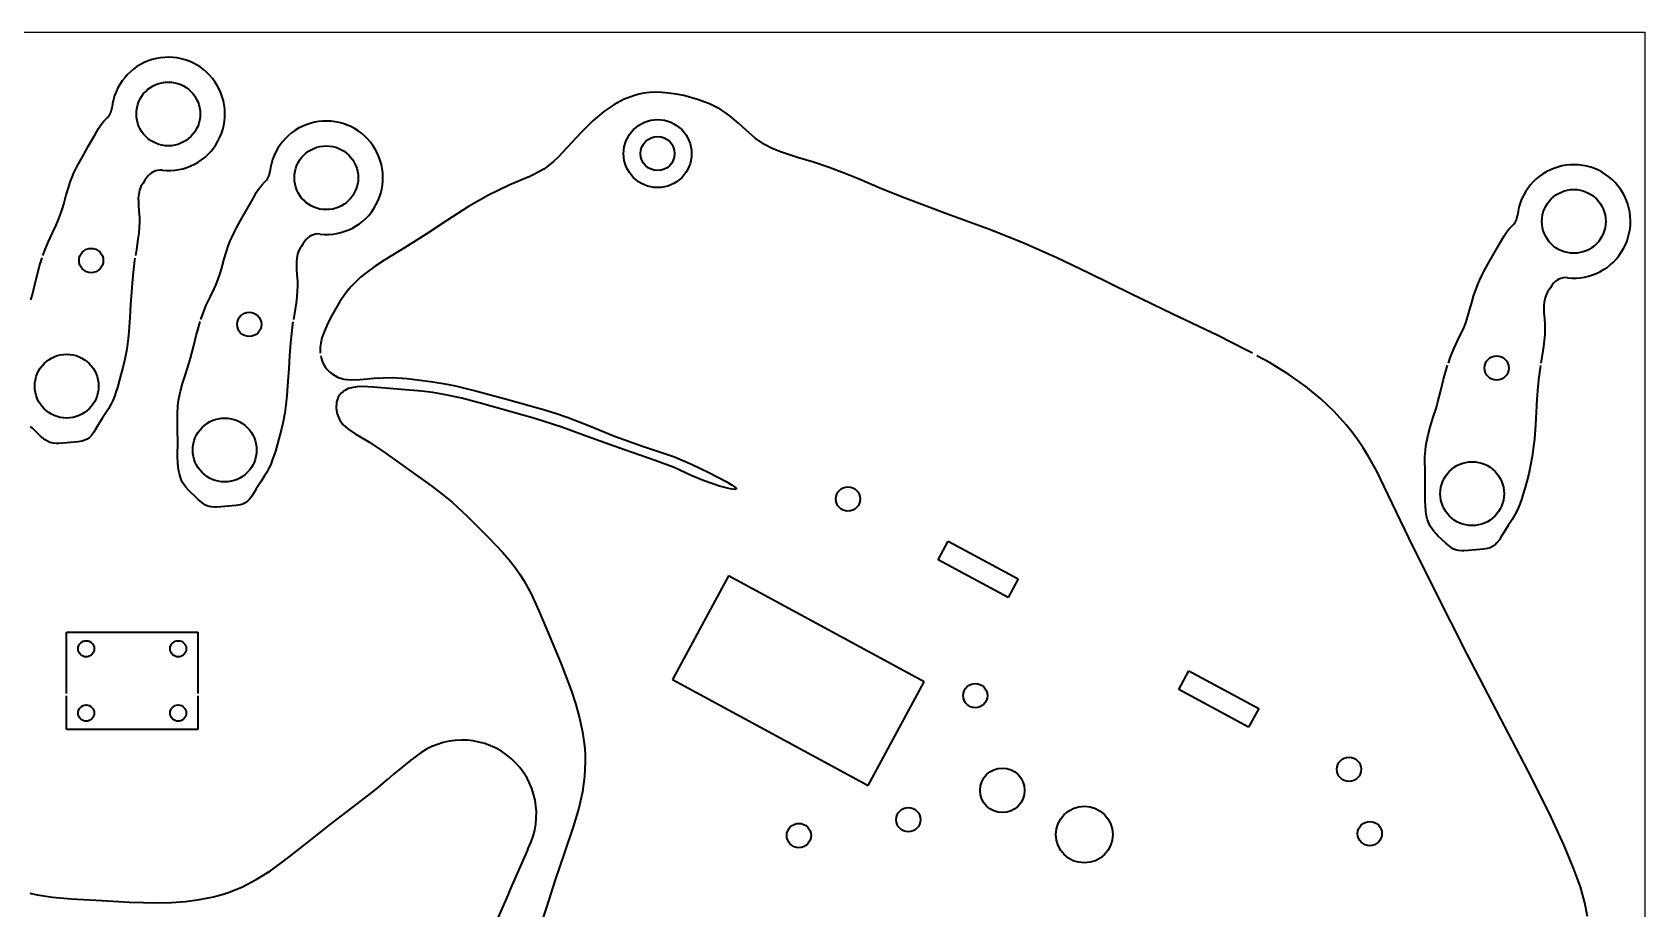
# Model space of a CAD drawing. Extents: x 30 to 398, y 238 to 462.
# Drawn here: x 198.9 to 398.1, y 353.3 to 461.6 of the extents above; entities that cross this region are included whole.
import ezdxf

# ---------------------------------------------------------------- set-up
doc = ezdxf.new("R2010")
doc.units = 0

msp = doc.modelspace()

# ---------------------------------------------------------------- linework, layer by layer
at = {"color": 7, "lineweight": 35, "ltscale": 0.016531}
msp.add_line((274.47, 454.03), (273.82, 453.9), dxfattribs=at)
at = {"color": 7, "lineweight": 35, "ltscale": 0.017631}
msp.add_line((275.17, 454.11), (274.47, 454.03), dxfattribs=at)
at = {"color": 7, "lineweight": 35, "ltscale": 0.017624}
msp.add_line((275.87, 454.15), (275.17, 454.11), dxfattribs=at)
at = {"color": 7, "lineweight": 35, "ltscale": 0.020476}
msp.add_line((276.69, 454.13), (275.87, 454.15), dxfattribs=at)
at = {"color": 7, "lineweight": 35, "ltscale": 0.020487}
msp.add_line((277.51, 454.06), (276.69, 454.13), dxfattribs=at)
at = {"color": 7, "lineweight": 35, "ltscale": 0.023728}
msp.add_line((278.45, 453.93), (277.51, 454.06), dxfattribs=at)
at = {"color": 7, "lineweight": 35, "ltscale": 0.037758}
msp.add_line((270.75, 452.62), (269.5, 451.77), dxfattribs=at)
at = {"color": 7, "lineweight": 35, "ltscale": 0.03418}
msp.add_line((271.95, 453.27), (270.75, 452.62), dxfattribs=at)
at = {"color": 7, "lineweight": 35, "ltscale": 0.032798}
msp.add_line((273.18, 453.73), (271.95, 453.27), dxfattribs=at)
at = {"color": 7, "lineweight": 35, "ltscale": 0.01653}
msp.add_line((273.82, 453.9), (273.18, 453.73), dxfattribs=at)
at = {"color": 7, "lineweight": 35, "ltscale": 0.023719}
msp.add_line((279.38, 453.74), (278.45, 453.93), dxfattribs=at)
at = {"color": 7, "lineweight": 35, "ltscale": 0.044475}
msp.add_line((281.1, 453.28), (279.38, 453.74), dxfattribs=at)
at = {"color": 7, "lineweight": 35, "ltscale": 0.039448}
msp.add_line((282.57, 452.72), (281.1, 453.28), dxfattribs=at)
at = {"color": 7, "lineweight": 35, "ltscale": 0.036401}
msp.add_line((283.87, 452.06), (282.57, 452.72), dxfattribs=at)
at = {"color": 7, "lineweight": 35, "ltscale": 0.019035}
msp.add_line((284.51, 451.65), (283.87, 452.06), dxfattribs=at)
at = {"color": 7, "lineweight": 35, "ltscale": 0.051022}
msp.add_line((268.16, 450.64), (266.7, 449.2), dxfattribs=at)
at = {"color": 7, "lineweight": 35, "ltscale": 0.043979}
msp.add_line((269.5, 451.77), (268.16, 450.64), dxfattribs=at)
at = {"color": 7, "lineweight": 35, "ltscale": 0.019042}
msp.add_line((285.13, 451.21), (284.51, 451.65), dxfattribs=at)
at = {"color": 7, "lineweight": 35, "ltscale": 0.032987}
msp.add_line((286.14, 450.35), (285.13, 451.21), dxfattribs=at)
at = {"color": 7, "lineweight": 35, "ltscale": 0.032915}
msp.add_line((287.1, 449.46), (286.14, 450.35), dxfattribs=at)
at = {"color": 7, "lineweight": 35, "ltscale": 0.063506}
msp.add_line((266.7, 449.2), (265, 447.32), dxfattribs=at)
at = {"color": 7, "lineweight": 35, "ltscale": 0.03696}
msp.add_line((288.22, 448.49), (287.1, 449.46), dxfattribs=at)
at = {"color": 7, "lineweight": 35, "ltscale": 0.034325}
msp.add_line((289.36, 447.72), (288.22, 448.49), dxfattribs=at)
at = {"color": 7, "lineweight": 35, "ltscale": 0.020286}
msp.add_line((263.87, 446.14), (263.28, 445.59), dxfattribs=at)
at = {"color": 7, "lineweight": 35, "ltscale": 0.040666}
msp.add_line((265, 447.32), (263.87, 446.14), dxfattribs=at)
at = {"color": 7, "lineweight": 35, "ltscale": 0.026942}
msp.add_line((290.31, 447.22), (289.36, 447.72), dxfattribs=at)
at = {"color": 7, "lineweight": 35, "ltscale": 0.02734}
msp.add_line((291.32, 446.8), (290.31, 447.22), dxfattribs=at)
at = {"color": 7, "lineweight": 35, "ltscale": 0.055644}
msp.add_line((293.44, 446.11), (291.32, 446.8), dxfattribs=at)
at = {"color": 7, "lineweight": 35, "ltscale": 0.051617}
msp.add_line((295.42, 445.52), (293.44, 446.11), dxfattribs=at)
at = {"color": 7, "lineweight": 35, "ltscale": 0.022426}
msp.add_line((261.5, 444.32), (260.69, 443.93), dxfattribs=at)
at = {"color": 7, "lineweight": 35, "ltscale": 0.017335}
msp.add_line((262.09, 444.68), (261.5, 444.32), dxfattribs=at)
at = {"color": 7, "lineweight": 35, "ltscale": 0.017305}
msp.add_line((262.65, 445.08), (262.09, 444.68), dxfattribs=at)
at = {"color": 7, "lineweight": 35, "ltscale": 0.020209}
msp.add_line((263.28, 445.59), (262.65, 445.08), dxfattribs=at)
at = {"color": 7, "lineweight": 35, "ltscale": 0.050627}
msp.add_line((297.34, 444.88), (295.42, 445.52), dxfattribs=at)
at = {"color": 7, "lineweight": 35, "ltscale": 0.049798}
msp.add_line((299.2, 444.17), (297.34, 444.88), dxfattribs=at)
at = {"color": 7, "lineweight": 35, "ltscale": 0.04956}
msp.add_line((301.03, 443.41), (299.2, 444.17), dxfattribs=at)
at = {"color": 7, "lineweight": 35, "ltscale": 0.070941}
msp.add_line((257.83, 442.7), (255.29, 441.45), dxfattribs=at)
at = {"color": 7, "lineweight": 35, "ltscale": 0.036639}
msp.add_line((259.18, 443.28), (257.83, 442.7), dxfattribs=at)
at = {"color": 7, "lineweight": 35, "ltscale": 0.029482}
msp.add_line((260.27, 443.72), (259.18, 443.28), dxfattribs=at)
at = {"color": 7, "lineweight": 35, "ltscale": 0.074878}
msp.add_line((303.79, 442.24), (301.03, 443.41), dxfattribs=at)
at = {"color": 7, "lineweight": 35, "ltscale": 0.075756}
msp.add_line((306.6, 441.11), (303.79, 442.24), dxfattribs=at)
at = {"color": 7, "lineweight": 35, "ltscale": 0.071192}
msp.add_line((255.29, 441.45), (252.81, 440.04), dxfattribs=at)
at = {"color": 7, "lineweight": 35, "ltscale": 0.1522}
msp.add_line((312.3, 438.98), (306.6, 441.11), dxfattribs=at)
at = {"color": 7, "lineweight": 35, "ltscale": 0.076604}
msp.add_line((250.12, 438.32), (247.56, 436.63), dxfattribs=at)
at = {"color": 7, "lineweight": 35, "ltscale": 0.079854}
msp.add_line((252.81, 440.04), (250.12, 438.32), dxfattribs=at)
at = {"color": 7, "lineweight": 35, "ltscale": 0.132513}
msp.add_line((317.28, 437.15), (312.3, 438.98), dxfattribs=at)
at = {"color": 7, "lineweight": 35, "ltscale": 0.078866}
msp.add_line((247.56, 436.63), (244.89, 434.95), dxfattribs=at)
at = {"color": 7, "lineweight": 35, "ltscale": 0.113049}
msp.add_line((321.47, 435.47), (317.28, 437.15), dxfattribs=at)
at = {"color": 7, "lineweight": 35, "ltscale": 0.071169}
msp.add_line((244.89, 434.95), (242.47, 433.46), dxfattribs=at)
at = {"color": 7, "lineweight": 35, "ltscale": 0.108846}
msp.add_line((325.45, 433.7), (321.47, 435.47), dxfattribs=at)
at = {"color": 7, "lineweight": 35, "ltscale": 0.034683}
msp.add_line((241.28, 432.69), (240.16, 431.87), dxfattribs=at)
at = {"color": 7, "lineweight": 35, "ltscale": 0.03536}
msp.add_line((242.47, 433.46), (241.28, 432.69), dxfattribs=at)
at = {"color": 7, "lineweight": 35, "ltscale": 0.10937}
msp.add_line((329.39, 431.81), (325.45, 433.7), dxfattribs=at)
at = {"color": 7, "lineweight": 35, "ltscale": 0.018917}
msp.add_line((238.33, 430.17), (237.84, 429.59), dxfattribs=at)
at = {"color": 7, "lineweight": 35, "ltscale": 0.018978}
msp.add_line((238.85, 430.72), (238.33, 430.17), dxfattribs=at)
at = {"color": 7, "lineweight": 35, "ltscale": 0.021666}
msp.add_line((239.48, 431.31), (238.85, 430.72), dxfattribs=at)
at = {"color": 7, "lineweight": 35, "ltscale": 0.021994}
msp.add_line((240.16, 431.87), (239.48, 431.31), dxfattribs=at)
at = {"color": 7, "lineweight": 35, "ltscale": 0.144489}
msp.add_line((334.58, 429.26), (329.39, 431.81), dxfattribs=at)
at = {"color": 7, "lineweight": 35, "ltscale": 0.049208}
msp.add_line((236.93, 428.3), (235.94, 426.6), dxfattribs=at)
at = {"color": 7, "lineweight": 35, "ltscale": 0.039386}
msp.add_line((237.84, 429.59), (236.93, 428.3), dxfattribs=at)
at = {"color": 7, "lineweight": 35, "ltscale": 0.144118}
msp.add_line((339.78, 426.76), (334.58, 429.26), dxfattribs=at)
at = {"color": 7, "lineweight": 35, "ltscale": 0.029417}
msp.add_line((235.94, 426.6), (235.4, 425.56), dxfattribs=at)
at = {"color": 7, "lineweight": 35, "ltscale": 0.153781}
msp.add_line((345.33, 424.11), (339.78, 426.76), dxfattribs=at)
at = {"color": 7, "lineweight": 35, "ltscale": 0.016994}
msp.add_line((234.92, 424.47), (234.7, 423.83), dxfattribs=at)
at = {"color": 7, "lineweight": 35, "ltscale": 0.029598}
msp.add_line((235.4, 425.56), (234.92, 424.47), dxfattribs=at)
at = {"color": 7, "lineweight": 35, "ltscale": 0.01211}
msp.add_line((234.49, 422.69), (234.48, 422.21), dxfattribs=at)
at = {"color": 7, "lineweight": 35, "ltscale": 0.010674}
msp.add_line((234.48, 422.21), (234.5, 421.93), dxfattribs=at)
at = {"color": 7, "lineweight": 35, "ltscale": 0.012165}
msp.add_line((234.55, 423.17), (234.49, 422.69), dxfattribs=at)
at = {"color": 7, "lineweight": 35, "ltscale": 0.016798}
msp.add_line((234.7, 423.83), (234.55, 423.17), dxfattribs=at)
at = {"color": 7, "lineweight": 35, "ltscale": 0.099512}
msp.add_line((348.89, 422.33), (345.33, 424.11), dxfattribs=at)
at = {"color": 7, "lineweight": 35, "ltscale": 0.080516}
for p, q in [((349.63, 421.93), (348.89, 422.33)), ((351.71, 420.78), (350.17, 421.63))]:
    msp.add_line(p, q, dxfattribs=at)
at = {"color": 7, "lineweight": 35, "ltscale": 0.010719}
msp.add_line((234.55, 421.63), (234.61, 421.36), dxfattribs=at)
at = {"color": 7, "lineweight": 35, "ltscale": 0.010293}
msp.add_line((234.61, 421.36), (234.73, 420.97), dxfattribs=at)
at = {"color": 7, "lineweight": 35, "ltscale": 0.010348}
msp.add_line((234.73, 420.97), (234.91, 420.6), dxfattribs=at)
at = {"color": 7, "lineweight": 35, "ltscale": 0.010265}
msp.add_line((234.91, 420.6), (235.12, 420.24), dxfattribs=at)
at = {"color": 7, "lineweight": 35, "ltscale": 0.010247}
msp.add_line((235.12, 420.24), (235.37, 419.92), dxfattribs=at)
at = {"color": 7, "lineweight": 35, "ltscale": 0.070504}
msp.add_line((354.11, 419.29), (351.71, 420.78), dxfattribs=at)
at = {"color": 7, "lineweight": 35, "ltscale": 0.010102}
msp.add_line((235.37, 419.92), (235.65, 419.63), dxfattribs=at)
at = {"color": 7, "lineweight": 35, "ltscale": 0.010024}
msp.add_line((235.65, 419.63), (235.96, 419.37), dxfattribs=at)
at = {"color": 7, "lineweight": 35, "ltscale": 0.019711}
msp.add_line((235.96, 419.37), (236.64, 418.98), dxfattribs=at)
at = {"color": 7, "lineweight": 35, "ltscale": 0.020321}
msp.add_line((236.64, 418.98), (237.41, 418.73), dxfattribs=at)
at = {"color": 7, "lineweight": 35, "ltscale": 0.022649}
msp.add_line((237.41, 418.73), (238.32, 418.63), dxfattribs=at)
at = {"color": 7, "lineweight": 35, "ltscale": 0.027925}
msp.add_line((238.32, 418.63), (239.43, 418.67), dxfattribs=at)
at = {"color": 7, "lineweight": 35, "ltscale": 0.043322}
msp.add_line((239.43, 418.67), (241.16, 418.84), dxfattribs=at)
at = {"color": 7, "lineweight": 35, "ltscale": 0.028222}
msp.add_line((241.16, 418.84), (242.28, 418.91), dxfattribs=at)
at = {"color": 7, "lineweight": 35, "ltscale": 0.02762}
msp.add_line((242.28, 418.91), (243.39, 418.92), dxfattribs=at)
at = {"color": 7, "lineweight": 35, "ltscale": 0.046049}
msp.add_line((243.39, 418.92), (245.22, 418.8), dxfattribs=at)
at = {"color": 7, "lineweight": 35, "ltscale": 0.072346}
msp.add_line((245.22, 418.8), (248.1, 418.46), dxfattribs=at)
at = {"color": 7, "lineweight": 35, "ltscale": 0.039486}
msp.add_line((248.1, 418.46), (249.66, 418.21), dxfattribs=at)
at = {"color": 7, "lineweight": 35, "ltscale": 0.039346}
msp.add_line((249.66, 418.21), (251.2, 417.91), dxfattribs=at)
at = {"color": 7, "lineweight": 35, "ltscale": 0.064162}
msp.add_line((356.2, 417.81), (354.11, 419.29), dxfattribs=at)
at = {"color": 7, "lineweight": 35, "ltscale": 0.016363}
msp.add_line((236.72, 416.49), (236.51, 415.87), dxfattribs=at)
at = {"color": 7, "lineweight": 35, "ltscale": 0.007849}
msp.add_line((236.88, 416.76), (236.72, 416.49), dxfattribs=at)
at = {"color": 7, "lineweight": 35, "ltscale": 0.007746}
msp.add_line((237.08, 417), (236.88, 416.76), dxfattribs=at)
at = {"color": 7, "lineweight": 35, "ltscale": 0.008148}
msp.add_line((237.32, 417.21), (237.08, 417), dxfattribs=at)
at = {"color": 7, "lineweight": 35, "ltscale": 0.008231}
msp.add_line((237.6, 417.39), (237.32, 417.21), dxfattribs=at)
at = {"color": 7, "lineweight": 35, "ltscale": 0.009749}
msp.add_line((237.95, 417.56), (237.6, 417.39), dxfattribs=at)
at = {"color": 7, "lineweight": 35, "ltscale": 0.010067}
msp.add_line((238.34, 417.68), (237.95, 417.56), dxfattribs=at)
at = {"color": 7, "lineweight": 35, "ltscale": 0.016749}
msp.add_line((239, 417.79), (238.34, 417.68), dxfattribs=at)
at = {"color": 7, "lineweight": 35, "ltscale": 0.017357}
msp.add_line((239.69, 417.82), (239, 417.79), dxfattribs=at)
at = {"color": 7, "lineweight": 35, "ltscale": 0.034761}
msp.add_line((241.08, 417.75), (239.69, 417.82), dxfattribs=at)
at = {"color": 7, "lineweight": 35, "ltscale": 0.086858}
msp.add_line((244.54, 417.47), (241.08, 417.75), dxfattribs=at)
at = {"color": 7, "lineweight": 35, "ltscale": 0.063053}
msp.add_line((247.06, 417.26), (244.54, 417.47), dxfattribs=at)
at = {"color": 7, "lineweight": 35, "ltscale": 0.033702}
msp.add_line((248.39, 417.08), (247.06, 417.26), dxfattribs=at)
at = {"color": 7, "lineweight": 35, "ltscale": 0.034447}
msp.add_line((249.75, 416.85), (248.39, 417.08), dxfattribs=at)
at = {"color": 7, "lineweight": 35, "ltscale": 0.057231}
msp.add_line((251.99, 416.37), (249.75, 416.85), dxfattribs=at)
at = {"color": 7, "lineweight": 35, "ltscale": 0.068231}
msp.add_line((251.2, 417.91), (253.85, 417.26), dxfattribs=at)
at = {"color": 7, "lineweight": 35, "ltscale": 0.055547}
msp.add_line((254.14, 415.82), (251.99, 416.37), dxfattribs=at)
at = {"color": 7, "lineweight": 35, "ltscale": 0.094292}
msp.add_line((253.85, 417.26), (257.48, 416.24), dxfattribs=at)
at = {"color": 7, "lineweight": 35, "ltscale": 0.119048}
msp.add_line((257.48, 416.24), (262.08, 415), dxfattribs=at)
at = {"color": 7, "lineweight": 35, "ltscale": 0.05968}
msp.add_line((358.05, 416.3), (356.2, 417.81), dxfattribs=at)
at = {"color": 7, "lineweight": 35, "ltscale": 0.056721}
msp.add_line((359.7, 414.74), (358.05, 416.3), dxfattribs=at)
at = {"color": 7, "lineweight": 35, "ltscale": 0.017735}
msp.add_line((236.51, 415.87), (236.45, 415.16), dxfattribs=at)
at = {"color": 7, "lineweight": 35, "ltscale": 0.018533}
msp.add_line((236.45, 415.16), (236.57, 414.43), dxfattribs=at)
at = {"color": 7, "lineweight": 35, "ltscale": 0.01848}
msp.add_line((236.57, 414.43), (236.86, 413.75), dxfattribs=at)
at = {"color": 7, "lineweight": 35, "ltscale": 0.178599}
msp.add_line((261.01, 413.86), (254.14, 415.82), dxfattribs=at)
at = {"color": 7, "lineweight": 35, "ltscale": 0.038043}
msp.add_line((262.08, 415), (263.53, 414.54), dxfattribs=at)
at = {"color": 7, "lineweight": 35, "ltscale": 0.038112}
msp.add_line((263.53, 414.54), (264.97, 414.04), dxfattribs=at)
at = {"color": 7, "lineweight": 35, "ltscale": 0.055458}
msp.add_line((361.19, 413.1), (359.7, 414.74), dxfattribs=at)
at = {"color": 7, "lineweight": 35, "ltscale": 0.018748}
msp.add_line((236.86, 413.75), (237.3, 413.14), dxfattribs=at)
at = {"color": 7, "lineweight": 35, "ltscale": 0.020779}
msp.add_line((237.3, 413.14), (237.92, 412.59), dxfattribs=at)
at = {"color": 7, "lineweight": 35, "ltscale": 0.026584}
msp.add_line((237.92, 412.59), (238.8, 411.99), dxfattribs=at)
at = {"color": 7, "lineweight": 35, "ltscale": 0.087331}
msp.add_line((264.34, 412.81), (261.01, 413.86), dxfattribs=at)
at = {"color": 7, "lineweight": 35, "ltscale": 0.083124}
msp.add_line((267.47, 411.67), (264.34, 412.81), dxfattribs=at)
at = {"color": 7, "lineweight": 35, "ltscale": 0.074309}
msp.add_line((264.97, 414.04), (267.74, 412.95), dxfattribs=at)
at = {"color": 7, "lineweight": 35, "ltscale": 0.083216}
msp.add_line((267.74, 412.95), (270.83, 411.71), dxfattribs=at)
at = {"color": 7, "lineweight": 35, "ltscale": 0.028355}
msp.add_line((361.9, 412.21), (361.19, 413.1), dxfattribs=at)
at = {"color": 7, "lineweight": 35, "ltscale": 0.028325}
msp.add_line((362.57, 411.3), (361.9, 412.21), dxfattribs=at)
at = {"color": 7, "lineweight": 35, "ltscale": 0.049145}
msp.add_line((238.8, 411.99), (240.48, 410.98), dxfattribs=at)
at = {"color": 7, "lineweight": 35, "ltscale": 0.061277}
msp.add_line((240.48, 410.98), (242.52, 409.62), dxfattribs=at)
at = {"color": 7, "lineweight": 35, "ltscale": 0.058071}
msp.add_line((269.64, 410.85), (267.47, 411.67), dxfattribs=at)
at = {"color": 7, "lineweight": 35, "ltscale": 0.064306}
msp.add_line((272.06, 409.99), (269.64, 410.85), dxfattribs=at)
at = {"color": 7, "lineweight": 35, "ltscale": 0.092235}
msp.add_line((270.83, 411.71), (274.3, 410.47), dxfattribs=at)
at = {"color": 7, "lineweight": 35, "ltscale": 0.104418}
msp.add_line((274.3, 410.47), (278.26, 409.13), dxfattribs=at)
at = {"color": 7, "lineweight": 35, "ltscale": 0.031642}
msp.add_line((363.28, 410.25), (362.57, 411.3), dxfattribs=at)
at = {"color": 7, "lineweight": 35, "ltscale": 0.031647}
msp.add_line((363.94, 409.17), (363.28, 410.25), dxfattribs=at)
at = {"color": 7, "lineweight": 35, "ltscale": 0.097184}
msp.add_line((242.52, 409.62), (245.68, 407.36), dxfattribs=at)
at = {"color": 7, "lineweight": 35, "ltscale": 0.100289}
msp.add_line((275.86, 408.7), (272.06, 409.99), dxfattribs=at)
at = {"color": 7, "lineweight": 35, "ltscale": 0.06192}
msp.add_line((278.18, 407.82), (275.86, 408.7), dxfattribs=at)
at = {"color": 7, "lineweight": 35, "ltscale": 0.059173}
msp.add_line((278.26, 409.13), (280.43, 408.18), dxfattribs=at)
at = {"color": 7, "lineweight": 35, "ltscale": 0.052129}
msp.add_line((364.95, 407.35), (363.94, 409.17), dxfattribs=at)
at = {"color": 7, "lineweight": 35, "ltscale": 0.079938}
msp.add_line((245.68, 407.36), (248.29, 405.51), dxfattribs=at)
at = {"color": 7, "lineweight": 35, "ltscale": 0.058349}
msp.add_line((280.29, 406.84), (278.18, 407.82), dxfattribs=at)
at = {"color": 7, "lineweight": 35, "ltscale": 0.04327}
msp.add_line((281.89, 406.16), (280.29, 406.84), dxfattribs=at)
at = {"color": 7, "lineweight": 35, "ltscale": 0.056642}
msp.add_line((280.43, 408.18), (282.47, 407.2), dxfattribs=at)
at = {"color": 7, "lineweight": 35, "ltscale": 0.060544}
msp.add_line((282.47, 407.2), (284.62, 406.09), dxfattribs=at)
at = {"color": 7, "lineweight": 35, "ltscale": 0.052201}
msp.add_line((365.88, 405.48), (364.95, 407.35), dxfattribs=at)
at = {"color": 7, "lineweight": 35, "ltscale": 0.039637}
msp.add_line((248.29, 405.51), (249.56, 404.55), dxfattribs=at)
at = {"color": 7, "lineweight": 35, "ltscale": 0.039592}
msp.add_line((249.56, 404.55), (250.77, 403.54), dxfattribs=at)
at = {"color": 7, "lineweight": 35, "ltscale": 0.050448}
msp.add_line((283.8, 405.51), (281.89, 406.16), dxfattribs=at)
at = {"color": 7, "lineweight": 35, "ltscale": 0.034352}
msp.add_line((285.13, 405.17), (283.8, 405.51), dxfattribs=at)
at = {"color": 7, "lineweight": 35, "ltscale": 0.022188}
msp.add_line((284.62, 406.09), (285.38, 405.63), dxfattribs=at)
at = {"color": 7, "lineweight": 35, "ltscale": 0.014258}
msp.add_line((285.7, 405.11), (285.13, 405.17), dxfattribs=at)
at = {"color": 7, "lineweight": 35, "ltscale": 0.013474}
msp.add_line((285.38, 405.63), (285.81, 405.3), dxfattribs=at)
at = {"color": 7, "lineweight": 35, "ltscale": 0.003029}
msp.add_line((285.82, 405.13), (285.7, 405.11), dxfattribs=at)
at = {"color": 7, "lineweight": 35, "ltscale": 0.001761}
msp.add_line((285.81, 405.3), (285.85, 405.25), dxfattribs=at)
at = {"color": 7, "lineweight": 35, "ltscale": 0.000945}
msp.add_line((285.85, 405.15), (285.82, 405.13), dxfattribs=at)
at = {"color": 7, "lineweight": 35, "ltscale": 0.001127}
msp.add_line((285.85, 405.25), (285.87, 405.2), dxfattribs=at)
at = {"color": 7, "lineweight": 35, "ltscale": 0.000396}
msp.add_line((285.86, 405.16), (285.85, 405.15), dxfattribs=at)
at = {"color": 7, "lineweight": 35, "ltscale": 0.000374}
msp.add_line((285.87, 405.17), (285.86, 405.16), dxfattribs=at)
at = {"color": 7, "lineweight": 35, "ltscale": 0.000421}
msp.add_line((285.87, 405.2), (285.87, 405.19), dxfattribs=at)
at = {"color": 7, "lineweight": 35, "ltscale": 0.000383}
msp.add_line((285.87, 405.19), (285.87, 405.17), dxfattribs=at)
at = {"color": 7, "lineweight": 35, "ltscale": 0.175771}
msp.add_line((368.9, 399.13), (365.88, 405.48), dxfattribs=at)
at = {"color": 7, "lineweight": 35, "ltscale": 0.064843}
msp.add_line((250.77, 403.54), (252.68, 401.78), dxfattribs=at)
at = {"color": 7, "lineweight": 35, "ltscale": 0.09213}
msp.add_line((252.68, 401.78), (255.29, 399.18), dxfattribs=at)
at = {"color": 7, "lineweight": 35, "ltscale": 0.062087}
msp.add_line((255.29, 399.18), (257, 397.37), dxfattribs=at)
at = {"color": 7, "lineweight": 35, "ltscale": 0.065}
for p, q in [((310.8, 396.44), (312.04, 398.73)), ((320.66, 394.08), (319.43, 391.79)), ((340.52, 380.41), (341.75, 382.7)), ((350.38, 378.05), (349.14, 375.76))]:
    msp.add_line(p, q, dxfattribs=at)
at = {"color": 7, "lineweight": 35, "ltscale": 0.245}
for p, q in [((312.04, 398.73), (320.66, 394.08)), ((319.43, 391.79), (310.8, 396.44)), ((341.75, 382.7), (350.38, 378.05)), ((349.14, 375.76), (340.52, 380.41))]:
    msp.add_line(p, q, dxfattribs=at)
at = {"color": 7, "lineweight": 35, "ltscale": 0.175563}
msp.add_line((372.06, 392.86), (368.9, 399.13), dxfattribs=at)
at = {"color": 7, "lineweight": 35, "ltscale": 0.03084}
msp.add_line((257, 397.37), (257.81, 396.44), dxfattribs=at)
at = {"color": 7, "lineweight": 35, "ltscale": 0.030695}
msp.add_line((257.81, 396.44), (258.57, 395.48), dxfattribs=at)
at = {"color": 7, "lineweight": 35, "ltscale": 0.024022}
msp.add_line((258.57, 395.48), (259.12, 394.69), dxfattribs=at)
at = {"color": 7, "lineweight": 35, "ltscale": 0.02403}
for p, q in [((259.12, 394.69), (259.64, 393.88)), ((198.63, 355.27), (199.56, 355.06))]:
    msp.add_line(p, q, dxfattribs=at)
at = {"color": 7, "lineweight": 35, "ltscale": 0.364072}
msp.add_line((284.92, 394.46), (277.98, 381.66), dxfattribs=at)
at = {"color": 7, "lineweight": 35}
for p, q in [((309.09, 381.35), (284.92, 394.46)), ((277.98, 381.66), (302.15, 368.55))]:
    msp.add_line(p, q, dxfattribs=at)
at = {"color": 7, "lineweight": 35, "ltscale": 0.047635}
for p, q in [((259.64, 393.88), (260.55, 392.21)), ((199.56, 355.06), (201.44, 354.76))]:
    msp.add_line(p, q, dxfattribs=at)
at = {"color": 7, "lineweight": 35, "ltscale": 0.226382}
msp.add_line((376.14, 384.77), (372.06, 392.86), dxfattribs=at)
at = {"color": 7, "lineweight": 35, "ltscale": 0.05707}
for p, q in [((260.55, 392.21), (261.49, 390.13)), ((201.44, 354.76), (203.72, 354.56))]:
    msp.add_line(p, q, dxfattribs=at)
at = {"color": 7, "lineweight": 35, "ltscale": 0.094872}
for p, q in [((261.49, 390.13), (262.96, 386.63)), ((203.72, 354.56), (207.51, 354.35))]:
    msp.add_line(p, q, dxfattribs=at)
at = {"color": 7, "lineweight": 35, "ltscale": 0.404613}
for p, q in [((203.18, 387.47), (219.37, 387.47)), ((219.37, 375.47), (203.18, 375.47))]:
    msp.add_line(p, q, dxfattribs=at)
at = {"color": 7, "lineweight": 35, "ltscale": 0.3}
for p, q in [((203.18, 379.91), (203.18, 387.47)), ((219.37, 387.47), (219.37, 379.91)), ((203.18, 375.47), (203.18, 379.61)), ((219.37, 379.61), (219.37, 375.47))]:
    msp.add_line(p, q, dxfattribs=at)
at = {"color": 7, "lineweight": 35, "ltscale": 0.086322}
for p, q in [((262.96, 386.63), (264.28, 383.44)), ((207.51, 354.35), (210.96, 354.17))]:
    msp.add_line(p, q, dxfattribs=at)
at = {"color": 7, "lineweight": 35, "ltscale": 0.225322}
msp.add_line((380.29, 376.77), (376.14, 384.77), dxfattribs=at)
at = {"color": 7, "lineweight": 35, "ltscale": 0.086321}
for p, q in [((264.28, 383.44), (265.51, 380.21)), ((210.96, 354.17), (214.41, 354.08))]:
    msp.add_line(p, q, dxfattribs=at)
at = {"color": 7, "lineweight": 35, "ltscale": 0.351383}
msp.add_line((302.39, 369), (309.09, 381.35), dxfattribs=at)
at = {"color": 7, "lineweight": 35, "ltscale": 0.04333}
for p, q in [((265.51, 380.21), (266.04, 378.57)), ((214.41, 354.08), (216.14, 354.12))]:
    msp.add_line(p, q, dxfattribs=at)
at = {"color": 7, "lineweight": 35, "ltscale": 0.043437}
for p, q in [((266.04, 378.57), (266.51, 376.89)), ((216.14, 354.12), (217.87, 354.24))]:
    msp.add_line(p, q, dxfattribs=at)
at = {"color": 7, "lineweight": 35, "ltscale": 0.043474}
for p, q in [((266.51, 376.89), (266.87, 375.19)), ((217.87, 354.24), (219.6, 354.47))]:
    msp.add_line(p, q, dxfattribs=at)
at = {"color": 7, "lineweight": 35, "ltscale": 0.204065}
msp.add_line((384.06, 369.53), (380.29, 376.77), dxfattribs=at)
at = {"color": 7, "lineweight": 35, "ltscale": 0.043416}
for p, q in [((266.87, 375.19), (267.12, 373.47)), ((219.6, 354.47), (221.3, 354.81))]:
    msp.add_line(p, q, dxfattribs=at)
at = {"color": 7, "lineweight": 35, "ltscale": 0.024322}
for p, q in [((267.12, 373.47), (267.19, 372.5)), ((221.3, 354.81), (222.24, 355.06))]:
    msp.add_line(p, q, dxfattribs=at)
at = {"color": 7, "lineweight": 35, "ltscale": 0.024295}
for p, q in [((267.19, 372.5), (267.22, 371.53)), ((222.24, 355.06), (223.17, 355.36))]:
    msp.add_line(p, q, dxfattribs=at)
at = {"color": 7, "lineweight": 35, "ltscale": 0.034037}
msp.add_line((244.56, 370.77), (243.49, 369.93), dxfattribs=at)
at = {"color": 7, "lineweight": 35, "ltscale": 0.036499}
msp.add_line((245.7, 371.68), (244.56, 370.77), dxfattribs=at)
at = {"color": 7, "lineweight": 35, "ltscale": 0.019975}
msp.add_line((246.33, 372.18), (245.7, 371.68), dxfattribs=at)
at = {"color": 7, "lineweight": 35, "ltscale": 0.04656}
for p, q in [((267.22, 371.53), (267.14, 369.67)), ((223.17, 355.36), (224.89, 356.06))]:
    msp.add_line(p, q, dxfattribs=at)
at = {"color": 7, "lineweight": 35, "ltscale": 0.045615}
msp.add_line((241.41, 368.12), (242.81, 369.3), dxfattribs=at)
at = {"color": 7, "lineweight": 35, "ltscale": 0.023148}
msp.add_line((242.81, 369.3), (243.49, 369.93), dxfattribs=at)
at = {"color": 7, "lineweight": 35, "ltscale": 0.047569}
for p, q in [((267.14, 369.67), (266.88, 367.79)), ((224.89, 356.06), (226.58, 356.93))]:
    msp.add_line(p, q, dxfattribs=at)
at = {"color": 7, "lineweight": 35, "ltscale": 0.012688}
msp.add_line((302.15, 368.55), (302.39, 369), dxfattribs=at)
at = {"color": 7, "lineweight": 35, "ltscale": 0.136473}
msp.add_line((386.5, 364.65), (384.06, 369.53), dxfattribs=at)
at = {"color": 7, "lineweight": 35, "ltscale": 0.091048}
for p, q in [((238.54, 365.88), (241.41, 368.12)), ((262.43, 353.52), (261.27, 350.07))]:
    msp.add_line(p, q, dxfattribs=at)
at = {"color": 7, "lineweight": 35, "ltscale": 0.051712}
for p, q in [((266.88, 367.79), (266.43, 365.77)), ((226.58, 356.93), (228.34, 358.03))]:
    msp.add_line(p, q, dxfattribs=at)
at = {"color": 7, "lineweight": 35, "ltscale": 0.088815}
for p, q in [((235.72, 363.73), (238.54, 365.88)), ((263.51, 356.91), (262.43, 353.52))]:
    msp.add_line(p, q, dxfattribs=at)
at = {"color": 7, "lineweight": 35, "ltscale": 0.060694}
for p, q in [((266.43, 365.77), (265.74, 363.44)), ((228.34, 358.03), (230.3, 359.45))]:
    msp.add_line(p, q, dxfattribs=at)
at = {"color": 7, "lineweight": 35, "ltscale": 0.096187}
msp.add_line((388.12, 361.16), (386.5, 364.65), dxfattribs=at)
at = {"color": 7, "lineweight": 35, "ltscale": 0.088709}
for p, q in [((232.93, 361.53), (235.72, 363.73)), ((264.66, 360.27), (263.51, 356.91))]:
    msp.add_line(p, q, dxfattribs=at)
at = {"color": 7, "lineweight": 35, "ltscale": 0.083803}
for p, q in [((265.74, 363.44), (264.66, 360.27)), ((230.3, 359.45), (232.93, 361.53))]:
    msp.add_line(p, q, dxfattribs=at)
at = {"color": 7, "lineweight": 35, "ltscale": 0.140463}
msp.add_line((260.13, 360.7), (257.88, 355.55), dxfattribs=at)
at = {"color": 7, "lineweight": 35, "ltscale": 0.024405}
msp.add_line((260.13, 360.7), (260.53, 361.59), dxfattribs=at)
at = {"color": 7, "lineweight": 35, "ltscale": 0.075459}
msp.add_line((389.27, 358.37), (388.12, 361.16), dxfattribs=at)
at = {"color": 7, "lineweight": 35, "ltscale": 0.061854}
msp.add_line((390.1, 356.04), (389.27, 358.37), dxfattribs=at)
at = {"color": 7, "lineweight": 35, "ltscale": 0.137401}
msp.add_line((257.69, 355.11), (255.47, 350.08), dxfattribs=at)
at = {"color": 7, "lineweight": 35, "ltscale": 0.011972}
msp.add_line((257.88, 355.55), (257.69, 355.11), dxfattribs=at)
at = {"color": 7, "lineweight": 35, "ltscale": 0.051486}
msp.add_line((390.66, 354.06), (390.1, 356.04), dxfattribs=at)
at = {"color": 7, "lineweight": 35, "ltscale": 0.042912}
msp.add_line((391, 352.38), (390.66, 354.06), dxfattribs=at)
msp.add_lwpolyline([(139.61, 461.57), (398.05, 461.57), (398.05, 238.88), (139.61, 238.88)], close=True)
at = {"color": 7, "lineweight": 35}
for points in [[(200.24, 433.99), (200.51, 434.74), (200.92, 435.74), (201.42, 436.81), (201.87, 437.75), (202.09, 438.23), (202.38, 438.96), (202.66, 439.79), (202.83, 440.35), (203.14, 441.48), (203.35, 442.23), (203.66, 443.16), (203.86, 443.68), (204.08, 444.19), (204.41, 444.87), (204.64, 445.31), (205.12, 446.19), (205.9, 447.55), (206.69, 448.92), (207.13, 449.69), (207.36, 450.06), (207.55, 450.33), (207.76, 450.58), (208.11, 450.93)], [(213.07, 443.63), (212.84, 443.29), (212.61, 442.95), (212.5, 442.77), (212.36, 442.51), (212.26, 442.28), (212.18, 442.05), (212.08, 441.57), (212.03, 441.06), (212.04, 440.55), (212.05, 440.2), (212.11, 439.49), (212.16, 438.7), (212.17, 438.1), (212.15, 437.5), (212.08, 436.76), (211.99, 436.03), (211.79, 434.72), (211.67, 433.99)], [(219.76, 426.11), (220.03, 426.86), (220.43, 427.86), (220.93, 428.93), (221.39, 429.87), (221.6, 430.35), (221.9, 431.08), (222.18, 431.91), (222.34, 432.47), (222.65, 433.6), (222.87, 434.35), (223.17, 435.28), (223.37, 435.8), (223.6, 436.31), (223.93, 436.99), (224.16, 437.43), (224.64, 438.31), (225.42, 439.67), (226.2, 441.04), (226.64, 441.81), (226.88, 442.18), (227.07, 442.45), (227.28, 442.7), (227.63, 443.05)], [(373.8, 420.71), (374.07, 421.47), (374.48, 422.46), (374.98, 423.53), (375.43, 424.48), (375.65, 424.96), (375.94, 425.69), (376.22, 426.52), (376.39, 427.08), (376.7, 428.21), (376.91, 428.96), (377.22, 429.89), (377.42, 430.41), (377.64, 430.92), (377.97, 431.6), (378.2, 432.04), (378.68, 432.91), (379.46, 434.28), (380.25, 435.65), (380.69, 436.42), (380.92, 436.79), (381.11, 437.06), (381.32, 437.31), (381.67, 437.66)], [(232.59, 435.75), (232.36, 435.41), (232.13, 435.07), (232.02, 434.89), (231.87, 434.63), (231.77, 434.4), (231.69, 434.17), (231.59, 433.69), (231.55, 433.18), (231.55, 432.67), (231.57, 432.32), (231.62, 431.61), (231.68, 430.82), (231.68, 430.22), (231.66, 429.62), (231.6, 428.88), (231.51, 428.15), (231.3, 426.84), (231.18, 426.11)], [(211.62, 433.69), (211.57, 433.42), (211.42, 432.26), (211.3, 431.09), (211.18, 429.52), (211.08, 427.94), (210.99, 426.36), (210.86, 424.61), (210.77, 423.75), (210.6, 422.45), (210.35, 421.18), (210.16, 420.33), (209.72, 418.64), (209.45, 417.72), (209.31, 417.26), (209.07, 416.59), (208.87, 416.09), (208.64, 415.62), (208.33, 415.05), (208.1, 414.68), (207.62, 413.94), (207.08, 413.08), (206.72, 412.48), (206.54, 412.18), (206.24, 411.78), (205.99, 411.53), (205.71, 411.32), (205.41, 411.18), (205.09, 411.09), (204.84, 411.04), (204.59, 411), (204.12, 410.97), (203.66, 410.93), (202.72, 410.83), (202.17, 410.79), (201.9, 410.79), (201.5, 410.83), (201.3, 410.87), (201.11, 410.93), (200.81, 411.07), (200.52, 411.25), (200.16, 411.53), (199.92, 411.75), (199.45, 412.2), (198.96, 412.67), (198.73, 412.9)], [(198.77, 428.51), (198.96, 429.2), (199.31, 430.6), (199.66, 432.01), (199.84, 432.71), (200.15, 433.73)], [(386.63, 430.36), (386.4, 430.02), (386.17, 429.67), (386.06, 429.5), (385.92, 429.24), (385.82, 429.01), (385.74, 428.78), (385.64, 428.29), (385.6, 427.79), (385.6, 427.28), (385.61, 426.93), (385.67, 426.22), (385.72, 425.43), (385.73, 424.82), (385.71, 424.23), (385.64, 423.49), (385.55, 422.76), (385.35, 421.45), (385.23, 420.71)], [(231.13, 425.81), (231.09, 425.54), (230.94, 424.38), (230.82, 423.21), (230.69, 421.64), (230.6, 420.06), (230.5, 418.48), (230.38, 416.73), (230.29, 415.87), (230.11, 414.57), (229.87, 413.3), (229.67, 412.45), (229.23, 410.76), (228.97, 409.84), (228.82, 409.38), (228.58, 408.71), (228.38, 408.21), (228.16, 407.74), (227.84, 407.17), (227.62, 406.8), (227.14, 406.06), (226.59, 405.2), (226.24, 404.6), (226.05, 404.3), (225.75, 403.9), (225.5, 403.65), (225.22, 403.44), (224.93, 403.3), (224.61, 403.21), (224.36, 403.16), (224.1, 403.12), (223.64, 403.08), (223.17, 403.05), (222.24, 402.95), (221.69, 402.91), (221.42, 402.91), (221.01, 402.95), (220.82, 402.99), (220.63, 403.05), (220.33, 403.19), (220.04, 403.36), (219.67, 403.65), (219.43, 403.87), (218.97, 404.32), (218.48, 404.79), (218.24, 405.02), (217.91, 405.39), (217.69, 405.67), (217.5, 405.98), (217.32, 406.35), (217.18, 406.74), (217.1, 407.06), (217.03, 407.39), (216.96, 407.9), (216.91, 408.42), (216.89, 409.15), (216.89, 409.62), (216.9, 410.58), (216.89, 412.88), (216.86, 413.98), (216.87, 414.53), (216.91, 415.35), (216.97, 415.83), (217.04, 416.31), (217.24, 417.25), (217.5, 418.19), (217.89, 419.41), (218.28, 420.63), (218.48, 421.32), (218.83, 422.72), (219.17, 424.13), (219.36, 424.83), (219.67, 425.85)], [(385.18, 420.41), (385.13, 420.15), (384.98, 418.99), (384.86, 417.82), (384.74, 416.24), (384.64, 414.67), (384.55, 413.09), (384.42, 411.34), (384.33, 410.47), (384.16, 409.18), (383.91, 407.91), (383.72, 407.06), (383.28, 405.37), (383.01, 404.45), (382.87, 403.99), (382.63, 403.31), (382.43, 402.82), (382.2, 402.34), (381.89, 401.78), (381.66, 401.41), (381.18, 400.67), (380.64, 399.81), (380.28, 399.2), (380.1, 398.91), (379.8, 398.51), (379.55, 398.25), (379.27, 398.05), (378.97, 397.91), (378.65, 397.81), (378.4, 397.77), (378.15, 397.73), (377.68, 397.69), (377.22, 397.66), (376.28, 397.56), (375.73, 397.52), (375.46, 397.52), (375.06, 397.56), (374.86, 397.6), (374.67, 397.66), (374.37, 397.79), (374.09, 397.97), (373.72, 398.26), (373.48, 398.48), (373.01, 398.93), (372.52, 399.4), (372.29, 399.63), (371.96, 400), (371.74, 400.28), (371.54, 400.59), (371.37, 400.95), (371.23, 401.35), (371.14, 401.67), (371.07, 402), (371, 402.51), (370.96, 403.03), (370.93, 403.75), (370.93, 404.23), (370.95, 405.18), (370.93, 407.49), (370.91, 408.59), (370.91, 409.14), (370.96, 409.96), (371.01, 410.44), (371.09, 410.92), (371.29, 411.86), (371.54, 412.79), (371.94, 414.02), (372.33, 415.24), (372.52, 415.93), (372.87, 417.33), (373.22, 418.74), (373.4, 419.44), (373.71, 420.46)]]:
    msp.add_lwpolyline(points, dxfattribs=at)
for centre, radius in [((215.73, 451.48), 3.94), ((276.16, 446.58), 4.2), ((276.16, 446.58), 2.1), ((235.24, 443.6), 3.94), ((389.29, 438.21), 3.94), ((206.21, 433.38), 1.5), ((225.73, 425.49), 1.5), ((203.18, 417.87), 3.94), ((379.77, 420.1), 1.5), ((222.7, 409.98), 3.94), ((376.74, 404.59), 3.94), ((299.66, 403.93), 1.5), ((205.59, 385.44), 1), ((216.96, 385.44), 1), ((315.38, 379.66), 1.5), ((205.59, 377.5), 1), ((216.96, 377.5), 1), ((318.73, 367.96), 2.75), ((361.53, 370.56), 1.5), ((307.12, 364.34), 1.5), ((328.85, 362.5), 3.5), ((293.6, 362.38), 1.5), ((364.1, 362.62), 1.5)]:
    msp.add_circle(centre, radius, dxfattribs=at)
for centre, radius, start, end in [((215.73, 451.48), 7, 263.7316, 174.0202), ((206.78, 452.42), 2, 311.8286, 354.0202), ((235.24, 443.6), 7, 263.7316, 174.0202), ((214.75, 442.54), 2, 83.7316, 146.8868), ((226.29, 444.54), 2, 311.8286, 354.0202), ((389.29, 438.21), 7, 263.7316, 174.0202), ((259.9, 444.67), 1.02, 291.692, 300.2563), ((262.26, 440.61), 3.67, 115.3805, 120.2563), ((380.34, 439.15), 2, 311.8286, 354.0202), ((234.26, 434.66), 2, 83.7316, 146.8868), ((388.31, 429.27), 2, 83.7316, 146.8868), ((252.03, 365), 9.16, 338.1259, 128.4685)]:
    msp.add_arc(centre, radius, start, end, dxfattribs=at)

doc.saveas('drawing.dxf')
